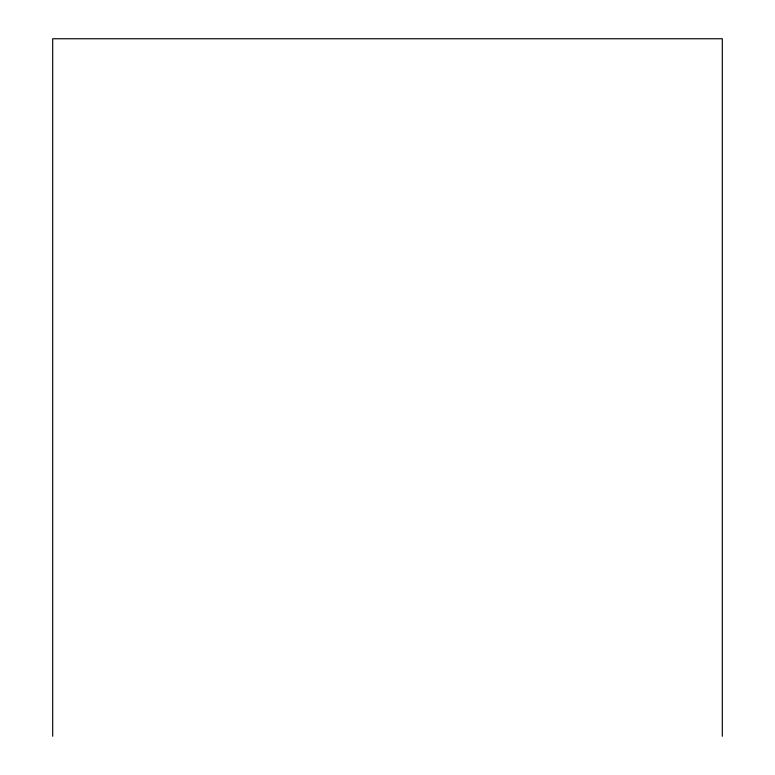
<?xml version="1.0" encoding="UTF-8"?>
<svg xmlns="http://www.w3.org/2000/svg" width="775" height="775" viewBox="0 0 775 775"><rect width="100%" height="100%" fill="white"/><g stroke="black" fill="none" stroke-linecap="round" stroke-linejoin="round"><path stroke-width="1.16" d="M722.31 736.25L722.31 38.75L52.69 38.75L52.69 736.25"/></g></svg>
